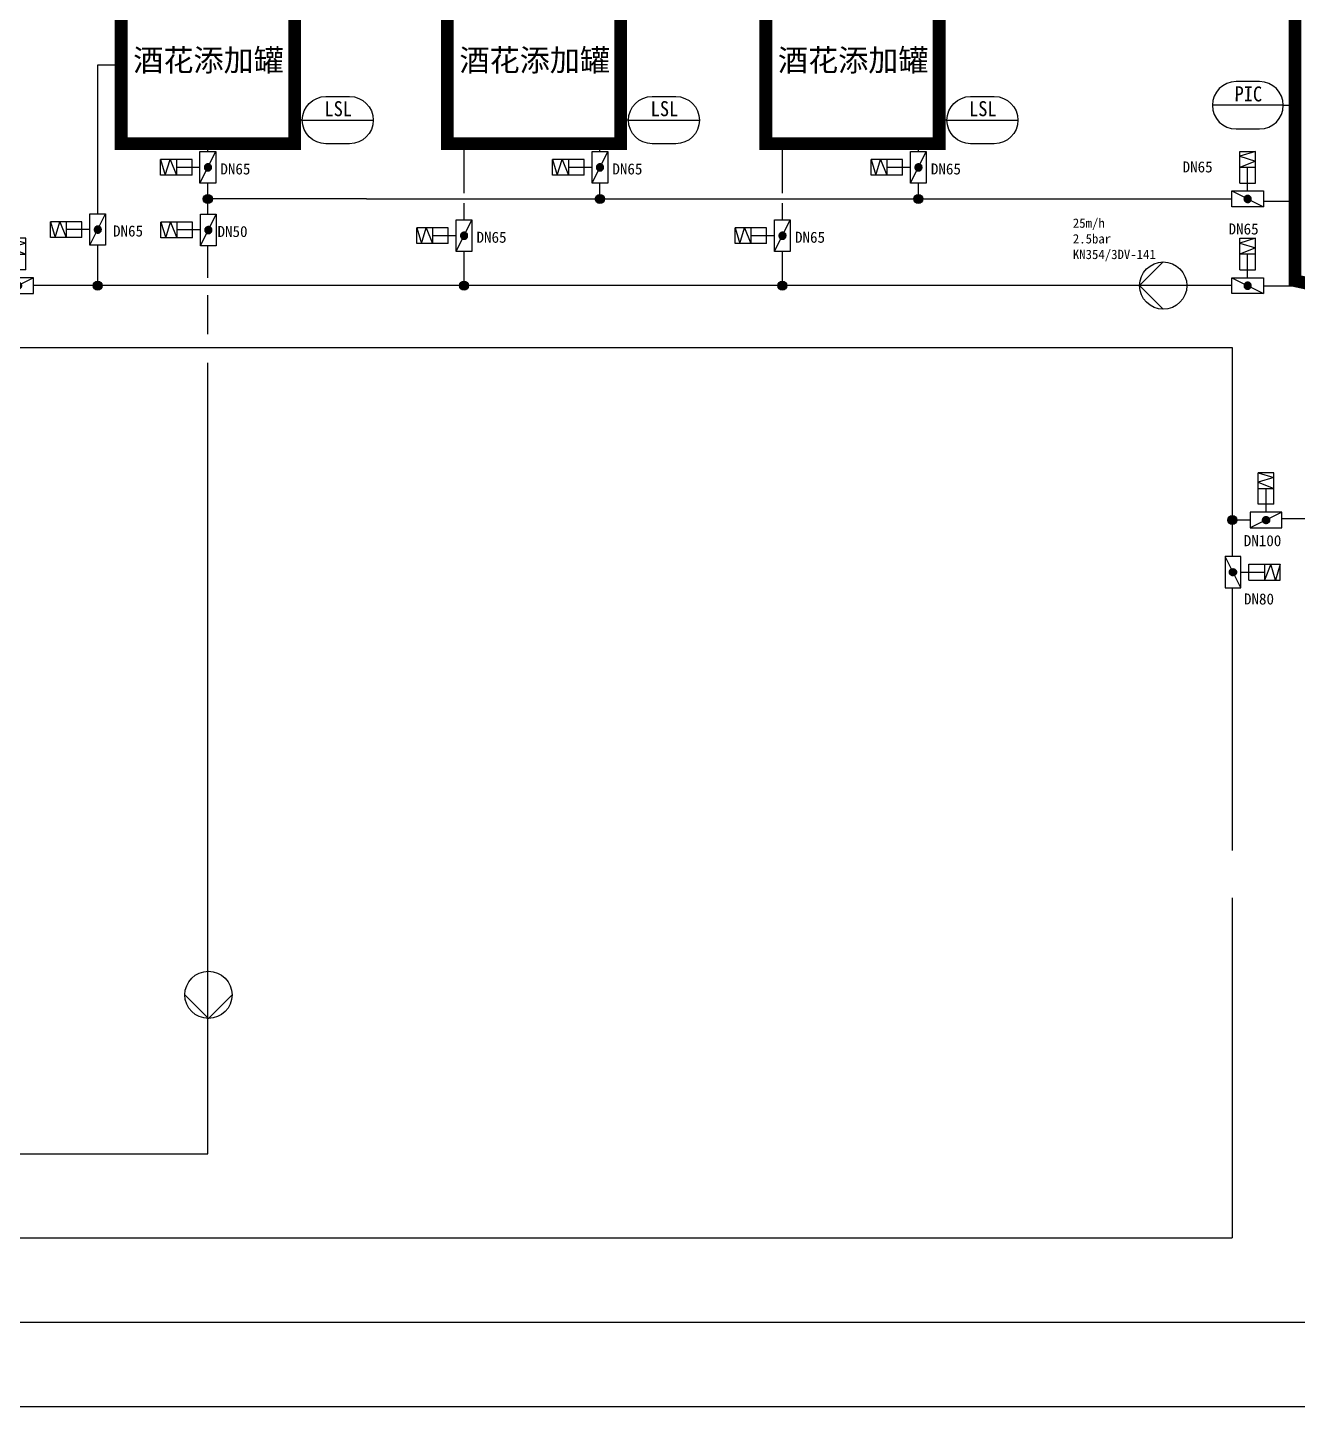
# Model space of a CAD drawing. Header units: millimetres. Extents: x 702 to 1891, y -286 to 555.
# Drawn here: x 1422.9 to 1554.6, y 109.3 to 252.4 of the extents above; entities that cross this region are included whole.
import ezdxf
from ezdxf.enums import TextEntityAlignment as Align

# ---------------------------------------------------------------- set-up
doc = ezdxf.new("R2010")
doc.units = ezdxf.units.MM
doc.header["$MEASUREMENT"] = 0
doc.linetypes.add('1', pattern=[0])
doc.linetypes.add('GESTRICHELT', pattern=[0.75, 0.5, -0.25])
doc.layers.get('0').update_dxf_attribs({"linetype": 'CONTINUOUS'})
for name, color, linetype in [('DUENN', 7, 'CONTINUOUS'), ('PRODUKT', 3, 'CONTINUOUS'), ('REVISION-3', 80, 'CONTINUOUS'), ('TEXT', 7, 'CONTINUOUS')]:
    doc.layers.add(name, color=color, linetype=linetype)
doc.layers.add('蒸汽', color=210, linetype='CONTINUOUS', lineweight=30)

# ---------------------------------------------------------------- blocks, each defined once
blk = doc.blocks.new('K667')
at = {"color": 3, "linetype": '1'}
for p, q in [((2.5, 15), (7.5, 15)), ((7.5, 15), (2.5, 13.5)), ((2.5, 5), (2.5, 15)), ((2.5, 13.5), (7.5, 12)), ((7.5, 5), (7.5, 15)), ((7.5, 12), (2.5, 10)), ((7.5, 10), (2.5, 10)), ((5, 5), (5, 10)), ((2.5, 5), (7.5, 5)), ((5, 2.5), (5, 5)), ((0, 2.5), (10, 2.5)), ((0, 2.5), (10, -2.5)), ((0, -2.5), (0, 2.5)), ((3.867323, 0.097151), (3.860403, -0.016551)), ((3.862499, 0.041555), (4.918846, 1.097903)), ((3.862618, -0.099747), (5.060149, 1.097784)), ((3.885673, 0.209575), (3.867323, 0.097151)), ((3.877821, -0.225965), (5.186367, 1.08258)), ((3.884744, 0.205221), (4.75518, 1.075658)), ((3.915266, 0.319575), (3.885673, 0.209575)), ((3.904503, -0.340705), (5.301106, 1.055899)), ((3.955801, 0.426031), (3.915266, 0.319575)), ((3.940591, -0.446038), (5.40644, 1.019811)), ((3.949481, 0.41138), (4.549022, 1.010921)), ((4.006864, 0.527857), (3.955801, 0.426031)), ((3.984798, -0.543252), (5.503654, 0.975603)), ((4.067934, 0.624014), (4.006864, 0.527857)), ((4.036295, -0.633177), (5.593579, 0.924107)), ((4.13839, 0.713524), (4.067934, 0.624014)), ((4.09455, -0.716344), (5.676745, 0.865852)), ((4.217512, 0.795472), (4.13839, 0.713524)), ((4.159246, -0.793069), (5.753471, 0.801156)), ((4.304495, 0.869024), (4.217512, 0.795472)), ((4.230237, -0.863499), (5.823901, 0.730165)), ((4.398451, 0.93343), (4.304495, 0.869024)), ((4.30753, -0.927627), (5.888028, 0.652871)), ((4.391286, -0.985292), (5.945694, 0.569116)), ((4.498423, 0.988033), (4.398451, 0.93343)), ((4.481838, -1.036162), (5.996564, 0.478564)), ((4.603391, 1.032277), (4.498423, 0.988033)), ((4.579739, -1.079682), (6.040084, 0.380662)), ((4.712286, 1.065711), (4.603391, 1.032277)), ((4.685853, -1.114989), (6.075391, 0.274548)), ((4.823997, 1.087993), (4.712286, 1.065711)), ((4.80152, -1.140744), (6.101145, 0.158881)), ((4.937386, 1.098897), (4.823997, 1.087993)), ((4.928909, -1.154777), (6.115178, 0.031493)), ((5.051296, 1.098312), (4.937386, 1.098897)), ((5.164567, 1.086243), (5.051296, 1.098312)), ((5.276043, 1.062813), (5.164567, 1.086243)), ((5.384588, 1.028262), (5.276043, 1.062813)), ((5.489096, 0.982942), (5.384588, 1.028262)), ((5.588502, 0.927313), (5.489096, 0.982942)), ((5.681791, 0.861945), (5.588502, 0.927313)), ((5.768013, 0.787503), (5.681791, 0.861945)), ((5.846289, 0.704745), (5.768013, 0.787503)), ((5.915821, 0.614517), (5.846289, 0.704745)), ((5.975899, 0.517736), (5.915821, 0.614517)), ((6.025913, 0.415391), (5.975899, 0.517736)), ((6.065351, 0.308524), (6.025913, 0.415391)), ((6.093812, 0.198225), (6.065351, 0.308524)), ((6.111005, 0.085618), (6.093812, 0.198225)), ((6.116756, -0.028148), (6.111005, 0.085618)), ((10, 2.5), (10, -2.5)), ((10, -2.5), (0, -2.5)), ((3.860403, -0.016551), (3.864984, -0.13037)), ((3.864984, -0.13037), (3.881019, -0.243148)), ((3.881019, -0.243148), (3.908345, -0.353734)), ((3.908345, -0.353734), (3.946682, -0.461)), ((3.946682, -0.461), (3.995641, -0.563854)), ((3.995641, -0.563854), (4.054722, -0.661247)), ((4.054722, -0.661247), (4.123322, -0.752186)), ((4.123322, -0.752186), (4.200743, -0.835743)), ((4.200743, -0.835743), (4.286196, -0.911068)), ((4.286196, -0.911068), (4.378808, -0.977392)), ((4.378808, -0.977392), (4.477636, -1.034039)), ((4.477636, -1.034039), (4.581673, -1.080431)), ((4.581673, -1.080431), (4.689857, -1.116097)), ((4.689857, -1.116097), (4.801087, -1.140671)), ((4.801087, -1.140671), (4.914227, -1.153904)), ((4.914227, -1.153904), (5.028126, -1.15566)), ((5.028126, -1.15566), (5.14162, -1.145922)), ((5.07183, -1.153276), (6.113678, -0.111429)), ((5.14162, -1.145922), (5.253555, -1.124789)), ((5.238125, -1.128403), (6.088805, -0.277723)), ((5.253555, -1.124789), (5.362787, -1.092477)), ((5.362787, -1.092477), (5.468205, -1.049314)), ((5.450509, -1.05744), (6.017842, -0.490107)), ((5.468205, -1.049314), (5.568733, -0.995741)), ((5.568733, -0.995741), (5.663346, -0.932304)), ((5.663346, -0.932304), (5.75108, -0.85965)), ((5.75108, -0.85965), (5.831041, -0.77852)), ((5.831041, -0.77852), (5.902413, -0.689739)), ((5.902413, -0.689739), (5.964469, -0.594215)), ((5.964469, -0.594215), (6.016575, -0.492919)), ((6.016575, -0.492919), (6.058202, -0.386886)), ((6.058202, -0.386886), (6.088925, -0.277195)), ((6.088925, -0.277195), (6.108429, -0.164966)), ((6.108429, -0.164966), (6.116517, -0.051341)), ((6.116517, -0.051341), (6.116756, -0.028148))]:
    blk.add_line(p, q, dxfattribs=at)
blk = doc.blocks.new('M')
at = {"layer": 'DUENN', "color": 1}
for p, q in [((10, 5), (5, 5)), ((5, -5), (10, -5))]:
    blk.add_line(p, q, dxfattribs=at)
for centre, start, end in [((5, 0), 90, 270), ((10, 0), 270, 90)]:
    blk.add_arc(centre, 5, start, end, dxfattribs=at)

msp = doc.modelspace()

# ---------------------------------------------------------------- hatches: boundary and pattern name
at = {"layer": 'PRODUKT'}
msp.add_hatch(color=256, dxfattribs=at).paths.add_polyline_path([(1548.15, 201.33, 1), (1547.62, 201.33, 1)])
at = {"layer": 'TEXT'}
for points in [[(1442.05, 234.65, 1), (1441.1, 234.65, 1)], [(1482.72, 234.65, 1), (1481.77, 234.65, 1)], [(1515.77, 234.65, 1), (1514.82, 234.65, 1)], [(1430.6, 225.66, 1), (1429.65, 225.66, 1)], [(1468.62, 225.66, 1), (1467.67, 225.66, 1)], [(1501.67, 225.66, 1), (1500.72, 225.66, 1)], [(1548.36, 201.33, 1), (1547.41, 201.33, 1)]]:
    msp.add_hatch(color=256, dxfattribs=at).paths.add_polyline_path(points)

# ---------------------------------------------------------------- linework, layer by layer
at = {"color": 3, "linetype": '1'}
for p, q in [((1550.29, 239.57), (1548.65, 239.08)), ((1548.65, 239.57), (1550.29, 239.57)), ((1548.65, 236.29), (1548.65, 239.57)), ((1548.65, 239.08), (1550.29, 238.58)), ((1550.29, 236.29), (1550.29, 239.57)), ((1550.29, 238.58), (1548.65, 237.93)), ((1550.29, 237.93), (1548.65, 237.93)), ((1549.47, 236.29), (1549.47, 237.93)), ((1548.65, 236.29), (1550.29, 236.29)), ((1549.47, 235.48), (1549.47, 236.29)), ((1547.83, 233.84), (1547.83, 235.48)), ((1547.83, 235.48), (1551.1, 233.84)), ((1547.83, 235.48), (1551.1, 235.48)), ((1549.1, 234.69), (1549.09, 234.65)), ((1549.1, 234.63), (1549.49, 235.02)), ((1549.1, 234.67), (1549.44, 235.02)), ((1549.1, 234.59), (1549.53, 235.01)), ((1549.1, 234.73), (1549.39, 235.01)), ((1549.11, 234.76), (1549.1, 234.73)), ((1549.1, 234.73), (1549.1, 234.69)), ((1549.11, 234.55), (1549.57, 235)), ((1549.13, 234.8), (1549.11, 234.76)), ((1549.12, 234.51), (1549.6, 234.99)), ((1549.12, 234.79), (1549.32, 234.99)), ((1549.14, 234.83), (1549.13, 234.8)), ((1549.14, 234.48), (1549.63, 234.98)), ((1549.16, 234.86), (1549.14, 234.83)), ((1549.15, 234.45), (1549.66, 234.96)), ((1549.19, 234.89), (1549.16, 234.86)), ((1549.17, 234.43), (1549.69, 234.94)), ((1549.19, 234.4), (1549.71, 234.92)), ((1549.21, 234.92), (1549.19, 234.89)), ((1549.24, 234.94), (1549.21, 234.92)), ((1549.22, 234.38), (1549.74, 234.9)), ((1549.27, 234.96), (1549.24, 234.94)), ((1549.24, 234.36), (1549.76, 234.87)), ((1549.3, 234.98), (1549.27, 234.96)), ((1549.27, 234.34), (1549.78, 234.85)), ((1549.34, 235), (1549.3, 234.98)), ((1549.3, 234.32), (1549.79, 234.82)), ((1549.33, 234.31), (1549.81, 234.78)), ((1549.37, 235.01), (1549.34, 235)), ((1549.36, 234.29), (1549.82, 234.75)), ((1549.41, 235.02), (1549.37, 235.01)), ((1549.4, 234.29), (1549.83, 234.71)), ((1549.45, 235.02), (1549.41, 235.02)), ((1549.48, 235.02), (1549.45, 235.02)), ((1549.52, 235.01), (1549.48, 235.02)), ((1549.56, 235.01), (1549.52, 235.01)), ((1549.59, 235), (1549.56, 235.01)), ((1549.63, 234.98), (1549.59, 235)), ((1549.66, 234.96), (1549.63, 234.98)), ((1549.69, 234.94), (1549.66, 234.96)), ((1549.72, 234.92), (1549.69, 234.94)), ((1549.74, 234.89), (1549.72, 234.92)), ((1549.77, 234.86), (1549.74, 234.89)), ((1549.79, 234.83), (1549.77, 234.86)), ((1549.8, 234.8), (1549.79, 234.83)), ((1549.82, 234.76), (1549.8, 234.8)), ((1549.83, 234.72), (1549.82, 234.76)), ((1549.83, 234.69), (1549.83, 234.72)), ((1549.83, 234.65), (1549.83, 234.69)), ((1551.1, 235.48), (1551.1, 233.84)), ((1551.1, 233.84), (1547.83, 233.84)), ((1549.09, 234.65), (1549.83, 234.65)), ((1549.09, 234.65), (1549.1, 234.62)), ((1549.1, 234.62), (1549.1, 234.58)), ((1549.1, 234.58), (1549.11, 234.54)), ((1549.11, 234.54), (1549.12, 234.51)), ((1549.12, 234.51), (1549.14, 234.47)), ((1549.14, 234.47), (1549.16, 234.44)), ((1549.16, 234.44), (1549.18, 234.41)), ((1549.18, 234.41), (1549.21, 234.39)), ((1549.21, 234.39), (1549.23, 234.36)), ((1549.23, 234.36), (1549.26, 234.34)), ((1549.26, 234.34), (1549.3, 234.32)), ((1549.3, 234.32), (1549.33, 234.31)), ((1549.33, 234.31), (1549.37, 234.29)), ((1549.37, 234.29), (1549.4, 234.29)), ((1549.4, 234.29), (1549.44, 234.28)), ((1549.44, 234.28), (1549.83, 234.67)), ((1549.44, 234.28), (1549.48, 234.28)), ((1549.48, 234.28), (1549.51, 234.28)), ((1549.49, 234.28), (1549.83, 234.62)), ((1549.51, 234.28), (1549.55, 234.29)), ((1549.55, 234.29), (1549.82, 234.57)), ((1549.55, 234.29), (1549.59, 234.3)), ((1549.59, 234.3), (1549.62, 234.32)), ((1549.61, 234.31), (1549.8, 234.5)), ((1549.62, 234.32), (1549.65, 234.33)), ((1549.65, 234.33), (1549.68, 234.35)), ((1549.68, 234.35), (1549.71, 234.38)), ((1549.71, 234.38), (1549.74, 234.4)), ((1549.74, 234.4), (1549.76, 234.43)), ((1549.76, 234.43), (1549.78, 234.47)), ((1549.78, 234.47), (1549.8, 234.5)), ((1549.8, 234.5), (1549.81, 234.53)), ((1549.81, 234.53), (1549.82, 234.57)), ((1549.82, 234.57), (1549.83, 234.61)), ((1549.83, 234.64), (1549.83, 234.65)), ((1549.83, 234.61), (1549.83, 234.64)), ((1425.23, 232.29), (1425.72, 230.66)), ((1425.23, 230.66), (1425.23, 232.29)), ((1428.5, 232.29), (1425.23, 232.29)), ((1425.72, 230.66), (1426.21, 232.29)), ((1426.21, 232.29), (1426.87, 230.66)), ((1426.87, 232.29), (1426.87, 230.66)), ((1428.5, 230.66), (1428.5, 232.29)), ((1429.32, 229.84), (1429.32, 233.11)), ((1429.32, 229.84), (1430.96, 233.11)), ((1429.32, 233.11), (1430.96, 233.11)), ((1430.04, 231.82), (1430, 231.81)), ((1430.07, 231.83), (1430.04, 231.82)), ((1430.5, 231.37), (1430.05, 231.83)), ((1430.11, 231.84), (1430.07, 231.83)), ((1430.51, 231.41), (1430.09, 231.83)), ((1430.15, 231.84), (1430.11, 231.84)), ((1430.52, 231.45), (1430.13, 231.84)), ((1430.15, 231.84), (1430.15, 231.84)), ((1430.19, 231.84), (1430.15, 231.84)), ((1430.51, 231.5), (1430.17, 231.84)), ((1430.23, 231.83), (1430.19, 231.84)), ((1430.51, 231.55), (1430.23, 231.83)), ((1430.26, 231.82), (1430.23, 231.83)), ((1430.3, 231.81), (1430.26, 231.82)), ((1430.96, 233.11), (1430.96, 229.84)), ((1436.7, 232.24), (1437.2, 230.61)), ((1436.7, 230.61), (1436.7, 232.24)), ((1439.98, 232.24), (1436.7, 232.24)), ((1437.2, 230.61), (1437.69, 232.24)), ((1437.69, 232.24), (1438.34, 230.61)), ((1438.34, 232.24), (1438.34, 230.61)), ((1439.98, 230.61), (1439.98, 232.24)), ((1440.79, 229.79), (1442.43, 233.06)), ((1440.79, 229.79), (1440.79, 233.06)), ((1440.79, 233.06), (1442.43, 233.06)), ((1442.43, 233.06), (1442.43, 229.79)), ((1428.5, 230.66), (1425.23, 230.66)), ((1428.5, 231.47), (1426.87, 231.47)), ((1429.32, 231.47), (1428.5, 231.47)), ((1429.79, 231.56), (1429.78, 231.53)), ((1430.21, 231.11), (1429.78, 231.53)), ((1429.78, 231.53), (1429.78, 231.49)), ((1429.78, 231.49), (1429.78, 231.45)), ((1430.17, 231.1), (1429.78, 231.49)), ((1429.78, 231.45), (1429.78, 231.42)), ((1430.12, 231.1), (1429.78, 231.45)), ((1429.78, 231.42), (1429.79, 231.38)), ((1429.8, 231.6), (1429.79, 231.56)), ((1430.25, 231.12), (1429.79, 231.57)), ((1430.07, 231.11), (1429.79, 231.39)), ((1429.79, 231.38), (1429.8, 231.34)), ((1429.82, 231.63), (1429.8, 231.6)), ((1430.28, 231.13), (1429.8, 231.61)), ((1429.8, 231.34), (1429.81, 231.31)), ((1430, 231.13), (1429.81, 231.33)), ((1429.81, 231.31), (1429.83, 231.28)), ((1429.83, 231.67), (1429.82, 231.63)), ((1430.32, 231.14), (1429.82, 231.64)), ((1429.86, 231.7), (1429.83, 231.67)), ((1429.83, 231.28), (1429.85, 231.25)), ((1430.34, 231.16), (1429.84, 231.67)), ((1430.37, 231.18), (1429.85, 231.7)), ((1429.85, 231.25), (1429.88, 231.22)), ((1429.88, 231.73), (1429.86, 231.7)), ((1429.91, 231.75), (1429.88, 231.73)), ((1430.4, 231.2), (1429.88, 231.72)), ((1429.88, 231.22), (1429.9, 231.19)), ((1430.42, 231.22), (1429.9, 231.74)), ((1429.9, 231.19), (1429.93, 231.17)), ((1429.94, 231.77), (1429.91, 231.75)), ((1430.44, 231.25), (1429.92, 231.76)), ((1429.93, 231.17), (1429.96, 231.15)), ((1429.97, 231.79), (1429.94, 231.77)), ((1430.46, 231.27), (1429.95, 231.78)), ((1429.96, 231.15), (1430, 231.13)), ((1430, 231.81), (1429.97, 231.79)), ((1430.48, 231.3), (1429.98, 231.8)), ((1430, 231.13), (1430.03, 231.12)), ((1430.49, 231.34), (1430.01, 231.81)), ((1430.03, 231.12), (1430.07, 231.11)), ((1430.07, 231.11), (1430.11, 231.1)), ((1430.11, 231.1), (1430.14, 231.1)), ((1430.14, 231.1), (1430.18, 231.1)), ((1430.18, 231.1), (1430.22, 231.11)), ((1430.22, 231.11), (1430.25, 231.12)), ((1430.25, 231.12), (1430.29, 231.13)), ((1430.29, 231.13), (1430.32, 231.15)), ((1430.48, 231.62), (1430.3, 231.81)), ((1430.33, 231.79), (1430.3, 231.81)), ((1430.32, 231.15), (1430.35, 231.16)), ((1430.36, 231.77), (1430.33, 231.79)), ((1430.35, 231.16), (1430.38, 231.19)), ((1430.39, 231.75), (1430.36, 231.77)), ((1430.38, 231.19), (1430.41, 231.21)), ((1430.42, 231.72), (1430.39, 231.75)), ((1430.41, 231.21), (1430.44, 231.24)), ((1430.44, 231.69), (1430.42, 231.72)), ((1430.46, 231.66), (1430.44, 231.69)), ((1430.44, 231.24), (1430.46, 231.27)), ((1430.48, 231.63), (1430.46, 231.66)), ((1430.46, 231.27), (1430.48, 231.3)), ((1430.49, 231.59), (1430.48, 231.63)), ((1430.48, 231.3), (1430.49, 231.34)), ((1430.51, 231.56), (1430.49, 231.59)), ((1430.49, 231.34), (1430.5, 231.37)), ((1430.5, 231.37), (1430.51, 231.41)), ((1430.51, 231.52), (1430.51, 231.56)), ((1430.52, 231.48), (1430.51, 231.52)), ((1430.51, 231.45), (1430.52, 231.48)), ((1430.51, 231.41), (1430.51, 231.45)), ((1439.98, 230.61), (1436.7, 230.61)), ((1439.98, 231.43), (1438.34, 231.43)), ((1440.79, 231.43), (1439.98, 231.43)), ((1441.26, 231.48), (1441.25, 231.44)), ((1441.64, 231.05), (1441.25, 231.45)), ((1441.25, 231.44), (1441.25, 231.41)), ((1441.25, 231.41), (1441.26, 231.37)), ((1441.6, 231.05), (1441.25, 231.4)), ((1441.27, 231.55), (1441.26, 231.52)), ((1441.26, 231.52), (1441.26, 231.48)), ((1441.69, 231.06), (1441.26, 231.49)), ((1441.26, 231.37), (1441.26, 231.33)), ((1441.54, 231.06), (1441.26, 231.35)), ((1441.26, 231.33), (1441.27, 231.3)), ((1441.29, 231.59), (1441.27, 231.55)), ((1441.72, 231.07), (1441.27, 231.52)), ((1441.27, 231.3), (1441.29, 231.26)), ((1441.76, 231.08), (1441.28, 231.56)), ((1441.48, 231.08), (1441.28, 231.28)), ((1441.31, 231.62), (1441.29, 231.59)), ((1441.79, 231.09), (1441.29, 231.59)), ((1441.29, 231.26), (1441.31, 231.23)), ((1441.33, 231.65), (1441.31, 231.62)), ((1441.82, 231.11), (1441.31, 231.62)), ((1441.31, 231.23), (1441.33, 231.2)), ((1441.35, 231.68), (1441.33, 231.65)), ((1441.85, 231.13), (1441.33, 231.65)), ((1441.33, 231.2), (1441.35, 231.17)), ((1441.38, 231.7), (1441.35, 231.68)), ((1441.87, 231.15), (1441.35, 231.67)), ((1441.35, 231.17), (1441.38, 231.14)), ((1441.89, 231.17), (1441.37, 231.7)), ((1441.41, 231.73), (1441.38, 231.7)), ((1441.38, 231.14), (1441.41, 231.12)), ((1441.91, 231.2), (1441.4, 231.72)), ((1441.44, 231.74), (1441.41, 231.73)), ((1441.41, 231.12), (1441.44, 231.1)), ((1441.93, 231.23), (1441.43, 231.73)), ((1441.48, 231.76), (1441.44, 231.74)), ((1441.44, 231.1), (1441.47, 231.08)), ((1441.95, 231.26), (1441.45, 231.75)), ((1441.47, 231.08), (1441.51, 231.07)), ((1441.51, 231.77), (1441.48, 231.76)), ((1441.96, 231.29), (1441.49, 231.77)), ((1441.55, 231.78), (1441.51, 231.77)), ((1441.51, 231.07), (1441.54, 231.06)), ((1441.98, 231.32), (1441.52, 231.78)), ((1441.54, 231.06), (1441.58, 231.06)), ((1441.58, 231.79), (1441.55, 231.78)), ((1441.98, 231.36), (1441.56, 231.79)), ((1441.62, 231.79), (1441.58, 231.79)), ((1441.58, 231.06), (1441.62, 231.05)), ((1441.99, 231.4), (1441.6, 231.79)), ((1441.63, 231.79), (1441.62, 231.79)), ((1441.62, 231.05), (1441.65, 231.05)), ((1441.67, 231.79), (1441.63, 231.79)), ((1441.99, 231.45), (1441.65, 231.79)), ((1441.65, 231.05), (1441.69, 231.06)), ((1441.7, 231.78), (1441.67, 231.79)), ((1441.69, 231.06), (1441.73, 231.07)), ((1441.98, 231.5), (1441.7, 231.78)), ((1441.74, 231.77), (1441.7, 231.78)), ((1441.73, 231.07), (1441.76, 231.08)), ((1441.77, 231.76), (1441.74, 231.77)), ((1441.76, 231.08), (1441.8, 231.1)), ((1441.96, 231.57), (1441.77, 231.76)), ((1441.81, 231.74), (1441.77, 231.76)), ((1441.8, 231.1), (1441.83, 231.12)), ((1441.84, 231.72), (1441.81, 231.74)), ((1441.83, 231.12), (1441.86, 231.14)), ((1441.87, 231.7), (1441.84, 231.72)), ((1441.86, 231.14), (1441.88, 231.16)), ((1441.89, 231.67), (1441.87, 231.7)), ((1441.88, 231.16), (1441.91, 231.19)), ((1441.92, 231.64), (1441.89, 231.67)), ((1441.91, 231.19), (1441.93, 231.22)), ((1441.94, 231.61), (1441.92, 231.64)), ((1441.93, 231.22), (1441.95, 231.25)), ((1441.95, 231.58), (1441.94, 231.61)), ((1441.97, 231.54), (1441.95, 231.58)), ((1441.95, 231.25), (1441.96, 231.29)), ((1441.96, 231.29), (1441.98, 231.32)), ((1441.98, 231.51), (1441.97, 231.54)), ((1441.99, 231.47), (1441.98, 231.51)), ((1441.98, 231.36), (1441.99, 231.4)), ((1441.98, 231.32), (1441.98, 231.36)), ((1441.99, 231.43), (1441.99, 231.47)), ((1441.99, 231.4), (1441.99, 231.43)), ((1430.96, 229.84), (1429.32, 229.84)), ((1442.43, 229.79), (1440.79, 229.79)), ((1550.56, 202.97), (1550.56, 206.24)), ((1552.2, 206.24), (1550.56, 206.24)), ((1550.56, 206.24), (1552.2, 205.75)), ((1552.2, 202.97), (1552.2, 206.24)), ((1552.2, 205.75), (1550.56, 205.26)), ((1550.56, 205.26), (1552.2, 204.6)), ((1550.56, 204.6), (1552.2, 204.6)), ((1551.38, 202.97), (1551.38, 204.6)), ((1549.74, 202.15), (1549.74, 200.51)), ((1553.01, 202.15), (1549.74, 200.51)), ((1553.01, 202.15), (1549.74, 202.15)), ((1552.2, 202.97), (1550.56, 202.97)), ((1551.38, 202.15), (1551.38, 202.97)), ((1553.01, 200.51), (1553.01, 202.15)), ((1549.74, 200.51), (1553.01, 200.51)), ((1551.01, 201.32), (1551.02, 201.36)), ((1551.4, 200.95), (1551.01, 201.34)), ((1551.75, 201.33), (1551.01, 201.33)), ((1551.01, 201.31), (1551.01, 201.32)), ((1551.02, 201.28), (1551.01, 201.31)), ((1551.36, 200.95), (1551.01, 201.3)), ((1551.02, 201.4), (1551.03, 201.43)), ((1551.02, 201.36), (1551.02, 201.4)), ((1551.44, 200.96), (1551.02, 201.38)), ((1551.02, 201.24), (1551.02, 201.28)), ((1551.03, 201.21), (1551.02, 201.24)), ((1551.3, 200.96), (1551.02, 201.24)), ((1551.03, 201.43), (1551.04, 201.47)), ((1551.48, 200.97), (1551.03, 201.42)), ((1551.05, 201.17), (1551.03, 201.21)), ((1551.04, 201.47), (1551.06, 201.5)), ((1551.52, 200.98), (1551.04, 201.46)), ((1551.55, 200.99), (1551.05, 201.49)), ((1551.06, 201.14), (1551.05, 201.17)), ((1551.23, 200.99), (1551.05, 201.17)), ((1551.06, 201.5), (1551.08, 201.53)), ((1551.08, 201.11), (1551.06, 201.14)), ((1551.58, 201.01), (1551.07, 201.52)), ((1551.08, 201.53), (1551.1, 201.56)), ((1551.11, 201.08), (1551.08, 201.11)), ((1551.61, 201.03), (1551.09, 201.55)), ((1551.1, 201.56), (1551.13, 201.59)), ((1551.63, 201.05), (1551.11, 201.57)), ((1551.13, 201.05), (1551.11, 201.08)), ((1551.13, 201.59), (1551.16, 201.61)), ((1551.65, 201.07), (1551.13, 201.59)), ((1551.16, 201.03), (1551.13, 201.05)), ((1551.16, 201.61), (1551.19, 201.64)), ((1551.67, 201.1), (1551.16, 201.61)), ((1551.19, 201.01), (1551.16, 201.03)), ((1551.69, 201.12), (1551.18, 201.63)), ((1551.19, 201.64), (1551.22, 201.65)), ((1551.23, 200.99), (1551.19, 201.01)), ((1551.71, 201.15), (1551.21, 201.65)), ((1551.22, 201.65), (1551.25, 201.67)), ((1551.26, 200.97), (1551.23, 200.99)), ((1551.25, 201.67), (1551.29, 201.68)), ((1551.73, 201.19), (1551.25, 201.67)), ((1551.3, 200.96), (1551.26, 200.97)), ((1551.74, 201.22), (1551.28, 201.68)), ((1551.29, 201.68), (1551.32, 201.69)), ((1551.33, 200.96), (1551.3, 200.96)), ((1551.32, 201.69), (1551.36, 201.69)), ((1551.75, 201.26), (1551.32, 201.69)), ((1551.37, 200.95), (1551.33, 200.96)), ((1551.36, 201.69), (1551.4, 201.69)), ((1551.75, 201.3), (1551.36, 201.69)), ((1551.41, 200.95), (1551.37, 200.95)), ((1551.4, 201.69), (1551.44, 201.69)), ((1551.75, 201.35), (1551.41, 201.69)), ((1551.44, 200.96), (1551.41, 200.95)), ((1551.44, 201.69), (1551.47, 201.68)), ((1551.48, 200.97), (1551.44, 200.96)), ((1551.74, 201.4), (1551.46, 201.68)), ((1551.47, 201.68), (1551.51, 201.67)), ((1551.52, 200.98), (1551.48, 200.97)), ((1551.51, 201.67), (1551.54, 201.65)), ((1551.55, 200.99), (1551.52, 200.98)), ((1551.72, 201.47), (1551.53, 201.66)), ((1551.54, 201.65), (1551.58, 201.64)), ((1551.58, 201.01), (1551.55, 200.99)), ((1551.58, 201.64), (1551.61, 201.62)), ((1551.61, 201.03), (1551.58, 201.01)), ((1551.61, 201.62), (1551.63, 201.59)), ((1551.64, 201.06), (1551.61, 201.03)), ((1551.63, 201.59), (1551.66, 201.57)), ((1551.67, 201.09), (1551.64, 201.06)), ((1551.66, 201.57), (1551.68, 201.54)), ((1551.69, 201.12), (1551.67, 201.09)), ((1551.68, 201.54), (1551.7, 201.5)), ((1551.71, 201.15), (1551.69, 201.12)), ((1551.7, 201.5), (1551.72, 201.47)), ((1551.72, 201.18), (1551.71, 201.15)), ((1551.72, 201.47), (1551.73, 201.44)), ((1551.74, 201.22), (1551.72, 201.18)), ((1551.73, 201.44), (1551.74, 201.4)), ((1551.74, 201.4), (1551.75, 201.36)), ((1551.75, 201.29), (1551.74, 201.25)), ((1551.74, 201.25), (1551.74, 201.22)), ((1551.75, 201.36), (1551.75, 201.33)), ((1551.75, 201.33), (1551.75, 201.29)), ((1548.77, 197.56), (1547.13, 197.56)), ((1548.77, 194.28), (1547.13, 197.56)), ((1547.13, 197.56), (1547.13, 194.28)), ((1548.77, 194.28), (1548.77, 197.56)), ((1547.57, 195.9), (1547.96, 196.28)), ((1547.58, 196), (1547.86, 196.28)), ((1547.58, 195.94), (1547.92, 196.28)), ((1547.58, 195.86), (1548, 196.28)), ((1547.59, 195.82), (1548.04, 196.27)), ((1547.6, 195.78), (1548.08, 196.26)), ((1547.6, 196.04), (1547.61, 196.07)), ((1547.61, 196.07), (1547.79, 196.25)), ((1547.61, 195.75), (1548.11, 196.25)), ((1547.61, 196.07), (1547.63, 196.11)), ((1547.63, 195.72), (1548.14, 196.23)), ((1547.63, 196.11), (1547.65, 196.14)), ((1547.65, 195.69), (1548.17, 196.21)), ((1547.65, 196.14), (1547.67, 196.17)), ((1547.67, 195.67), (1548.19, 196.19)), ((1547.67, 196.17), (1547.7, 196.19)), ((1547.69, 195.65), (1548.21, 196.17)), ((1547.7, 196.19), (1547.73, 196.22)), ((1547.72, 195.62), (1548.24, 196.14)), ((1547.73, 196.22), (1547.76, 196.24)), ((1547.75, 195.6), (1548.25, 196.11)), ((1547.76, 196.24), (1547.79, 196.25)), ((1547.77, 195.59), (1548.27, 196.08)), ((1547.79, 196.25), (1547.83, 196.27)), ((1547.81, 195.57), (1548.29, 196.05)), ((1547.83, 196.27), (1547.86, 196.28)), ((1547.86, 196.28), (1547.9, 196.28)), ((1547.9, 196.28), (1547.94, 196.29)), ((1547.94, 196.29), (1547.94, 196.29)), ((1547.94, 196.29), (1547.98, 196.28)), ((1547.98, 196.28), (1548.02, 196.28)), ((1548.02, 196.28), (1548.05, 196.27)), ((1548.05, 196.27), (1548.09, 196.26)), ((1548.09, 196.26), (1548.12, 196.24)), ((1548.12, 196.24), (1548.15, 196.22)), ((1548.15, 196.22), (1548.18, 196.2)), ((1548.18, 196.2), (1548.21, 196.17)), ((1548.21, 196.17), (1548.23, 196.14)), ((1548.23, 196.14), (1548.26, 196.11)), ((1548.26, 196.11), (1548.27, 196.08)), ((1548.27, 196.08), (1548.29, 196.05)), ((1548.29, 196.05), (1548.3, 196.01)), ((1549.59, 195.1), (1549.59, 196.74)), ((1549.59, 196.74), (1552.86, 196.74)), ((1551.22, 196.74), (1551.22, 195.1)), ((1551.88, 196.74), (1551.22, 195.1)), ((1552.37, 195.1), (1551.88, 196.74)), ((1552.86, 196.74), (1552.37, 195.1)), ((1552.86, 195.1), (1552.86, 196.74)), ((1547.57, 195.93), (1547.58, 195.97)), ((1547.58, 195.89), (1547.57, 195.93)), ((1547.58, 196), (1547.6, 196.04)), ((1547.58, 195.97), (1547.58, 196)), ((1547.58, 195.86), (1547.58, 195.89)), ((1547.59, 195.82), (1547.58, 195.86)), ((1547.6, 195.78), (1547.59, 195.82)), ((1547.61, 195.75), (1547.6, 195.78)), ((1547.63, 195.72), (1547.61, 195.75)), ((1547.65, 195.69), (1547.63, 195.72)), ((1547.68, 195.66), (1547.65, 195.69)), ((1547.71, 195.63), (1547.68, 195.66)), ((1547.74, 195.61), (1547.71, 195.63)), ((1547.77, 195.59), (1547.74, 195.61)), ((1547.8, 195.58), (1547.77, 195.59)), ((1547.84, 195.56), (1547.8, 195.58)), ((1547.84, 195.56), (1548.3, 196.02)), ((1547.87, 195.55), (1547.84, 195.56)), ((1547.91, 195.55), (1547.87, 195.55)), ((1547.88, 195.55), (1548.31, 195.98)), ((1547.95, 195.55), (1547.91, 195.55)), ((1547.92, 195.55), (1548.31, 195.94)), ((1547.98, 195.55), (1547.95, 195.55)), ((1547.97, 195.55), (1548.31, 195.89)), ((1548.02, 195.56), (1547.98, 195.55)), ((1548.02, 195.56), (1548.3, 195.84)), ((1548.06, 195.57), (1548.02, 195.56)), ((1548.09, 195.58), (1548.06, 195.57)), ((1548.09, 195.58), (1548.28, 195.77)), ((1548.13, 195.6), (1548.09, 195.58)), ((1548.16, 195.62), (1548.13, 195.6)), ((1548.19, 195.64), (1548.16, 195.62)), ((1548.21, 195.66), (1548.19, 195.64)), ((1548.24, 195.69), (1548.21, 195.66)), ((1548.26, 195.72), (1548.24, 195.69)), ((1548.28, 195.76), (1548.26, 195.72)), ((1548.29, 195.79), (1548.28, 195.76)), ((1548.3, 195.83), (1548.29, 195.79)), ((1548.3, 196.01), (1548.31, 195.97)), ((1548.31, 195.86), (1548.3, 195.83)), ((1548.31, 195.97), (1548.31, 195.94)), ((1548.31, 195.94), (1548.31, 195.9)), ((1548.31, 195.9), (1548.31, 195.86)), ((1548.77, 195.92), (1549.59, 195.92)), ((1549.59, 195.92), (1551.22, 195.92)), ((1549.59, 195.1), (1552.86, 195.1)), ((1547.13, 194.28), (1548.77, 194.28))]:
    msp.add_line(p, q, dxfattribs=at)
at = {"color": 42}
for p, q in [((1441.57, 226.48), (1441.57, 229.79)), ((1441.57, 220.63), (1441.57, 224.65)), ((1441.57, 135.56), (1441.57, 217.63)), ((1547.88, 194.28), (1547.88, 167.02)), ((1547.88, 162.12), (1547.88, 126.82)), ((1293.29, 135.56), (1441.57, 135.56)), ((1299.14, 126.82), (1547.88, 126.82)), ((1303.06, 118.08), (1566.9, 118.08))]:
    msp.add_line(p, q, dxfattribs=at)
at = {"layer": 'DUENN', "color": 1}
for p, q in [((1553.17, 244.37), (1545.81, 244.37)), ((1553.17, 244.37), (1554.37, 244.37)), ((1451.37, 242.83), (1450.57, 242.83)), ((1451.37, 242.83), (1458.73, 242.83)), ((1485.22, 242.83), (1484.42, 242.83)), ((1485.22, 242.83), (1492.58, 242.83)), ((1518.27, 242.83), (1517.46, 242.83)), ((1518.27, 242.83), (1525.63, 242.83))]:
    msp.add_line(p, q, dxfattribs=at)
at = {"layer": 'DUENN', "color": 1, "const_width": 1.32}
msp.add_lwpolyline([(1574.82, 277.65), (1574.82, 265.42), (1554.37, 255.61), (1554.37, 226.17), (1577.27, 221.26), (1600.17, 226.17), (1600.17, 255.61), (1579.73, 265.42), (1579.73, 277.65)], dxfattribs=at)
for points in [[(1441.57, 260.82), (1432.57, 256.73), (1432.57, 240.38), (1450.57, 240.38), (1450.57, 256.73)], [(1475.42, 260.82), (1466.42, 256.73), (1466.42, 240.38), (1484.42, 240.38), (1484.42, 256.73)], [(1508.47, 260.82), (1499.47, 256.73), (1499.47, 240.38), (1517.46, 240.38), (1517.46, 256.73)]]:
    msp.add_lwpolyline(points, close=True, dxfattribs=at)
at = {"layer": 'PRODUKT'}
for p, q in [((1441.57, 233.06), (1441.57, 234.65)), ((1410.57, 219.24), (1547.88, 219.24)), ((1547.88, 219.24), (1547.88, 197.56)), ((1549.74, 201.33), (1547.88, 201.33)), ((1560.39, 201.44), (1553.01, 201.44)), ((1441.57, 149.6), (1441.57, 154.5)), ((1441.63, 149.6), (1439.17, 152.05)), ((1441.63, 149.6), (1444.08, 152.05))]:
    msp.add_line(p, q, dxfattribs=at)
for centre, radius in [((1547.88, 201.33), 0.264), ((1441.63, 152.05), 2.45)]:
    msp.add_circle(centre, radius, dxfattribs=at)
at = {"layer": 'REVISION-3'}
for p, q in [((1430.13, 248.55), (1430.13, 233.11)), ((1432.57, 248.55), (1430.13, 248.55)), ((1441.57, 239.56), (1441.57, 240.38)), ((1468.15, 235.26), (1468.15, 240.38)), ((1482.25, 239.56), (1482.25, 240.38)), ((1501.19, 235.26), (1501.19, 240.38)), ((1515.3, 239.56), (1515.3, 240.38)), ((1441.57, 234.65), (1441.57, 236.29)), ((1482.25, 234.65), (1482.25, 236.29)), ((1515.3, 234.65), (1515.3, 236.29)), ((1458.03, 234.65), (1441.57, 234.65)), ((1458.03, 234.65), (1547.83, 234.65)), ((1468.15, 232.47), (1468.15, 234.2)), ((1501.19, 232.47), (1501.19, 234.2)), ((1554.37, 234.4), (1551.1, 234.4)), ((1430.13, 229.84), (1430.13, 225.66)), ((1468.15, 225.66), (1468.15, 229.2)), ((1501.19, 225.66), (1501.19, 229.2)), ((1538.26, 225.66), (1540.71, 228.11)), ((1543.16, 225.66), (1423.49, 225.66)), ((1538.26, 225.66), (1540.71, 223.2)), ((1547.83, 225.66), (1543.16, 225.66)), ((1551.1, 225.63), (1554.37, 225.63))]:
    msp.add_line(p, q, dxfattribs=at)
msp.add_circle((1540.71, 225.66), 2.45, dxfattribs=at)
at = {"layer": 'TEXT'}
for centre in [(1441.57, 234.65), (1482.25, 234.65), (1515.3, 234.65), (1430.13, 225.66), (1468.15, 225.66), (1501.19, 225.66), (1547.88, 201.33)]:
    msp.add_circle(centre, 0.475, dxfattribs=at)
at = {"layer": '蒸汽'}
msp.add_line((968.06, 109.34), (1618.16, 109.34), dxfattribs=at)

# ---------------------------------------------------------------- block references
at = {"yscale": 0.49066931257344, "zscale": 0.49066931257344}
for p, xscale in [((1545.81, 244.37), 0.49066931257344), ((1458.73, 242.83), -0.49066931257344), ((1492.58, 242.83), -0.49066931257344), ((1525.63, 242.83), -0.49066931257344)]:
    msp.add_blockref('M', p, dxfattribs=dict(at, xscale=xscale))
at = {"xscale": 0.3271128750489599, "yscale": 0.3271128750489599, "zscale": 0.3271128750489599, "rotation": 89.99999999999999}
for p in [(1441.57, 236.29), (1482.25, 236.29), (1515.3, 236.29), (1468.15, 229.2), (1501.19, 229.2)]:
    msp.add_blockref('K667', p, dxfattribs=at)
at = {"color": 3, "linetype": '1', "yscale": 0.3271128750489599, "zscale": 0.3271128750489599}
for p, xscale in [((1423.49, 225.66), -0.3271128750489599), ((1547.83, 225.66), 0.3271128750489599)]:
    msp.add_blockref('K667', p, dxfattribs=dict(at, xscale=xscale))

# ---------------------------------------------------------------- texts
at = {"color": 0, "linetype": 'GESTRICHELT', "char_height": 2.2898, "width": 25.8464, "attachment_point": 5}
for insert in [(1441.64, 248.93), (1475.49, 248.93), (1508.54, 248.93)]:
    msp.add_mtext('\\f宋体|b0|i0|c134|p2;酒花添加罐', dxfattribs=dict(at, insert=insert))
at = {"insert": (1531.33, 232.63), "char_height": 0.9736, "width": 65.7268, "attachment_point": 1}
msp.add_mtext('25m/h\\P2.5bar\\PKN354/3DV-141', dxfattribs=at)
at = {"layer": 'TEXT', "width": 0.9}
msp.add_text('PIC', height=1.558, rotation=359.5332, dxfattribs=at).set_placement((1549.54, 245.56), align=Align.MIDDLE_CENTER)
for p in [(1455.1, 244.02), (1488.95, 244.02), (1521.99, 244.02)]:
    msp.add_text('LSL', height=1.558, dxfattribs=at).set_placement(p, align=Align.MIDDLE_CENTER)
at = {"layer": 'TEXT'}
for s, p in [('DN65', (1442.87, 236.85)), ('DN65', (1483.55, 236.85)), ('DN65', (1516.6, 236.85)), ('DN65', (1542.72, 237.06)), ('DN65', (1431.73, 230.41)), ('DN50', (1442.57, 230.36)), ('DN65', (1547.49, 230.62)), ('DN65', (1469.45, 229.76)), ('DN65', (1502.5, 229.76)), ('DN100', (1549.07, 198.27)), ('DN80', (1549.09, 192.22))]:
    msp.add_text(s, height=1.145, dxfattribs=at).set_placement(p, align=Align.BOTTOM_LEFT)

doc.saveas('drawing.dxf')
